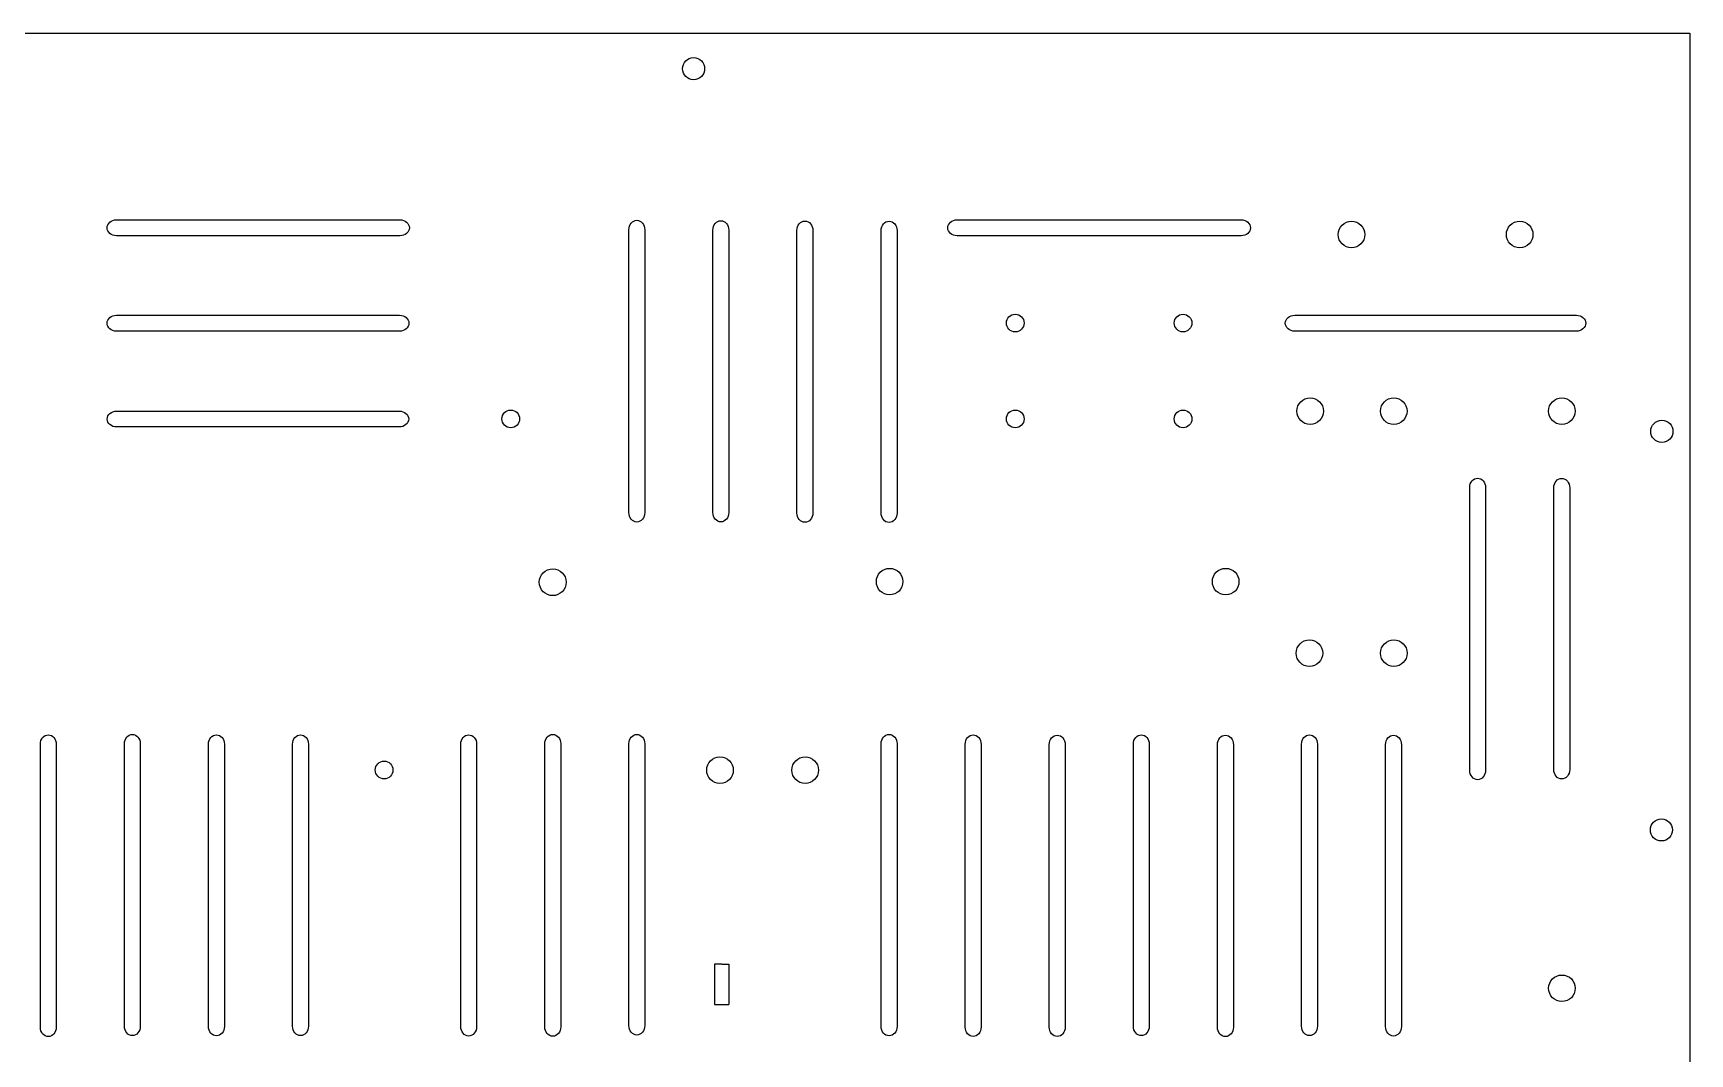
# Model space of a CAD drawing. Header units: millimetres. Extents: x 0 to 760, y 0 to 390.
# Drawn here: x 386.2 to 760, y 159.6 to 390 of the extents above; entities that cross this region are included whole.
import ezdxf

# ---------------------------------------------------------------- set-up
doc = ezdxf.new("R2010")
doc.units = ezdxf.units.MM
doc.layers.get('0').update_dxf_attribs({"linetype": 'CONTINUOUS'})

msp = doc.modelspace()

# ---------------------------------------------------------------- linework, layer by layer
at = {"color": 0}
for p, q in [((0, 390.003), (760.003, 390.003)), ((760.003, 390.003), (760.003, 0)), ((537.693, 381.974), (537.693, 381.974)), ((405.003, 347.855), (468.948, 347.855)), ((594.681, 347.854), (658.735, 347.854)), ((468.948, 344.27), (405.003, 344.27)), ((520.605, 281.769), (520.605, 345.628)), ((524.193, 345.628), (524.193, 281.769)), ((539.556, 281.791), (539.556, 345.543)), ((543.14, 345.543), (543.14, 281.791)), ((558.528, 281.703), (558.528, 345.455)), ((562.116, 345.455), (562.116, 281.703)), ((577.518, 281.676), (577.518, 345.424)), ((581.106, 345.424), (581.106, 281.676)), ((658.735, 344.268), (594.681, 344.268)), ((686.664, 344.541), (686.664, 344.541)), ((724.606, 344.539), (724.606, 344.539)), ((404.999, 326.309), (468.835, 326.309)), ((670.839, 326.309), (734.392, 326.309)), ((468.835, 322.723), (404.999, 322.723)), ((609.776, 324.557), (609.776, 324.557)), ((647.644, 324.558), (647.644, 324.558)), ((734.392, 322.723), (670.839, 322.723)), ((405.021, 304.68), (468.796, 304.68)), ((495.949, 302.922), (495.949, 302.922)), ((609.776, 302.92), (609.776, 302.92)), ((647.644, 302.922), (647.644, 302.922)), ((677.316, 304.666), (677.316, 304.666)), ((696.186, 304.666), (696.186, 304.666)), ((734.109, 304.666), (734.109, 304.666)), ((468.796, 301.094), (405.021, 301.094)), ((756.179, 300.098), (756.179, 300.098)), ((710.325, 223.603), (710.325, 287.42)), ((713.909, 287.42), (713.909, 223.603)), ((729.301, 223.756), (729.301, 287.379)), ((732.885, 287.379), (732.885, 223.756)), ((506.448, 266.055), (506.448, 266.055)), ((582.44, 266.182), (582.44, 266.182)), ((658.262, 266.18), (658.262, 266.18)), ((677.157, 250.035), (677.157, 250.035)), ((696.21, 250.035), (696.21, 250.035)), ((387.802, 165.607), (387.802, 229.476)), ((391.386, 229.476), (391.386, 165.607)), ((406.774, 165.815), (406.774, 229.569)), ((410.358, 229.569), (410.358, 165.815)), ((425.746, 165.778), (425.746, 229.482)), ((429.331, 229.482), (429.331, 165.778)), ((444.715, 165.813), (444.715, 229.483)), ((448.303, 229.483), (448.303, 165.813)), ((482.664, 165.727), (482.664, 229.481)), ((486.248, 229.481), (486.248, 165.727)), ((501.632, 165.695), (501.632, 229.564)), ((505.22, 229.564), (505.22, 165.695)), ((520.605, 165.952), (520.605, 229.573)), ((524.193, 229.573), (524.193, 165.952)), ((577.518, 165.781), (577.518, 229.567)), ((581.106, 229.567), (581.106, 165.781)), ((596.498, 165.642), (596.498, 229.478)), ((600.082, 229.478), (600.082, 165.642)), ((615.467, 165.639), (615.467, 229.392)), ((619.051, 229.392), (619.051, 165.639)), ((634.436, 165.813), (634.436, 229.482)), ((638.023, 229.482), (638.023, 165.813)), ((653.415, 165.604), (653.415, 229.392)), ((656.999, 229.392), (656.999, 165.604)), ((672.384, 165.813), (672.384, 229.483)), ((675.968, 229.483), (675.968, 165.813)), ((691.335, 165.725), (691.335, 229.395)), ((694.923, 229.395), (694.923, 165.725)), ((467.374, 223.664), (467.374, 223.664)), ((544.16, 223.625), (544.16, 223.625)), ((563.365, 223.625), (563.365, 223.625)), ((756.091, 210.141), (756.091, 210.141)), ((734.138, 174.383), (734.138, 174.383))]:
    msp.add_line(p, q, dxfattribs=at)
at = {"linetype": 'ByBlock'}
for p, q in [((541.5455, 179.8623), (539.9555, 179.8623)), ((539.9555, 179.8623), (539.9555, 175.2923)), ((541.5455, 179.8623), (543.1355, 179.8623)), ((543.1355, 179.8623), (543.1355, 175.2923)), ((539.9555, 175.2923), (539.9555, 170.7223)), ((543.1355, 175.2923), (543.1355, 170.7223)), ((539.9555, 170.7223), (543.1355, 170.7223))]:
    msp.add_line(p, q, dxfattribs=at)
at = {"color": 0}
for points in [[(532.694, 381.974), (532.694, 383.353), (533.813, 384.471), (535.196, 384.471)], [(535.196, 379.472), (533.813, 379.472), (532.694, 380.591), (532.694, 381.974)], [(535.196, 384.471), (536.575, 384.471), (537.693, 383.353), (537.693, 381.974)], [(537.693, 381.974), (537.693, 380.591), (536.575, 379.472), (535.196, 379.472)], [(402.872, 346.063), (402.872, 347.053), (403.825, 347.855), (405.003, 347.855)], [(468.948, 347.855), (470.126, 347.855), (471.075, 347.053), (471.075, 346.063)], [(520.605, 345.628), (520.605, 346.803), (521.409, 347.755), (522.397, 347.755)], [(522.397, 347.755), (523.388, 347.755), (524.193, 346.803), (524.193, 345.628)], [(539.556, 345.543), (539.556, 346.716), (540.36, 347.667), (541.348, 347.667)], [(541.348, 347.667), (542.339, 347.667), (543.14, 346.716), (543.14, 345.543)], [(592.547, 346.061), (592.547, 347.052), (593.499, 347.854), (594.681, 347.854)], [(658.735, 347.854), (659.91, 347.854), (660.869, 347.052), (660.869, 346.061)], [(405.003, 344.27), (403.825, 344.27), (402.872, 345.075), (402.872, 346.063)], [(471.075, 346.063), (471.075, 345.075), (470.126, 344.271), (468.948, 344.27)], [(558.528, 345.455), (558.528, 346.627), (559.333, 347.579), (560.32, 347.579)], [(560.32, 347.579), (561.312, 347.579), (562.116, 346.627), (562.116, 345.455)], [(577.518, 345.424), (577.518, 346.597), (578.323, 347.548), (579.311, 347.548)], [(579.311, 347.548), (580.305, 347.548), (581.106, 346.597), (581.106, 345.424)], [(594.681, 344.268), (593.499, 344.268), (592.547, 345.073), (592.547, 346.061)], [(660.869, 346.061), (660.869, 345.073), (659.91, 344.27), (658.735, 344.268)], [(680.667, 344.541), (680.667, 346.198), (682.008, 347.541), (683.666, 347.541)], [(683.666, 341.541), (682.008, 341.541), (680.667, 342.885), (680.667, 344.541)], [(683.666, 347.541), (685.32, 347.541), (686.664, 346.198), (686.664, 344.541)], [(686.664, 344.541), (686.664, 342.885), (685.32, 341.541), (683.666, 341.541)], [(718.601, 344.539), (718.601, 346.196), (719.945, 347.54), (721.603, 347.54)], [(721.603, 341.54), (719.945, 341.54), (718.601, 342.882), (718.601, 344.539)], [(721.603, 347.54), (723.261, 347.54), (724.606, 346.196), (724.606, 344.539)], [(724.606, 344.539), (724.606, 342.882), (723.261, 341.54), (721.603, 341.54)], [(402.872, 324.514), (402.872, 325.504), (403.825, 326.309), (404.999, 326.309)], [(468.835, 326.309), (470.009, 326.309), (470.958, 325.505), (470.958, 324.514)], [(605.776, 324.557), (605.776, 325.662), (606.672, 326.558), (607.776, 326.558)], [(607.776, 326.558), (608.88, 326.558), (609.776, 325.662), (609.776, 324.557)], [(643.643, 324.558), (643.643, 325.664), (644.539, 326.558), (645.643, 326.558)], [(645.643, 326.558), (646.748, 326.558), (647.644, 325.664), (647.644, 324.558)], [(668.722, 324.516), (668.722, 325.505), (669.671, 326.309), (670.839, 326.309)], [(734.392, 326.309), (735.563, 326.309), (736.508, 325.506), (736.508, 324.516)], [(404.999, 322.723), (403.825, 322.723), (402.872, 323.525), (402.872, 324.514)], [(470.958, 324.514), (470.958, 323.525), (470.009, 322.723), (468.835, 322.723)], [(607.776, 322.557), (606.672, 322.557), (605.776, 323.453), (605.776, 324.557)], [(609.776, 324.557), (609.776, 323.453), (608.88, 322.557), (607.776, 322.557)], [(645.643, 322.559), (644.539, 322.559), (643.643, 323.453), (643.643, 324.558)], [(647.644, 324.558), (647.644, 323.453), (646.748, 322.559), (645.643, 322.559)], [(670.839, 322.723), (669.671, 322.723), (668.722, 323.526), (668.722, 324.516)], [(736.508, 324.516), (736.508, 323.526), (735.563, 322.723), (734.392, 322.723)], [(671.315, 304.666), (671.315, 306.324), (672.655, 307.666), (674.314, 307.666)], [(674.314, 307.666), (675.972, 307.666), (677.316, 306.324), (677.316, 304.666)], [(690.185, 304.666), (690.185, 306.323), (691.533, 307.666), (693.187, 307.666)], [(693.187, 307.666), (694.845, 307.666), (696.186, 306.323), (696.186, 304.666)], [(728.109, 304.666), (728.109, 306.323), (729.453, 307.666), (731.111, 307.666)], [(731.111, 307.666), (732.769, 307.666), (734.109, 306.323), (734.109, 304.666)], [(402.897, 302.887), (402.897, 303.877), (403.849, 304.68), (405.021, 304.68)], [(405.021, 301.094), (403.849, 301.094), (402.897, 301.897), (402.897, 302.887)], [(468.796, 304.68), (469.967, 304.68), (470.916, 303.878), (470.916, 302.887)], [(470.916, 302.887), (470.916, 301.897), (469.967, 301.094), (468.796, 301.094)], [(491.949, 302.922), (491.949, 304.027), (492.845, 304.921), (493.949, 304.921)], [(493.949, 300.922), (492.845, 300.922), (491.949, 301.818), (491.949, 302.922)], [(493.949, 304.921), (495.053, 304.921), (495.949, 304.027), (495.949, 302.922)], [(495.949, 302.922), (495.949, 301.818), (495.053, 300.922), (493.949, 300.922)], [(605.776, 302.92), (605.776, 304.026), (606.672, 304.921), (607.776, 304.921)], [(607.776, 300.921), (606.672, 300.921), (605.776, 301.817), (605.776, 302.92)], [(607.776, 304.921), (608.88, 304.921), (609.776, 304.026), (609.776, 302.92)], [(609.776, 302.92), (609.776, 301.817), (608.88, 300.921), (607.776, 300.921)], [(643.643, 302.922), (643.643, 304.026), (644.539, 304.921), (645.643, 304.921)], [(645.643, 300.922), (644.539, 300.922), (643.643, 301.817), (643.643, 302.922)], [(645.643, 304.921), (646.748, 304.921), (647.644, 304.026), (647.644, 302.922)], [(647.644, 302.922), (647.644, 301.817), (646.748, 300.922), (645.643, 300.922)], [(674.314, 301.666), (672.655, 301.666), (671.315, 303.01), (671.315, 304.666)], [(677.316, 304.666), (677.316, 303.01), (675.972, 301.666), (674.314, 301.666)], [(693.187, 301.666), (691.533, 301.666), (690.185, 303.01), (690.185, 304.666)], [(696.186, 304.666), (696.186, 303.01), (694.845, 301.666), (693.187, 301.666)], [(731.111, 301.666), (729.453, 301.666), (728.109, 303.009), (728.109, 304.666)], [(734.109, 304.666), (734.109, 303.009), (732.769, 301.666), (731.111, 301.666)], [(751.177, 300.098), (751.177, 301.479), (752.299, 302.598), (753.678, 302.598)], [(753.678, 297.598), (752.299, 297.598), (751.177, 298.717), (751.177, 300.098)], [(753.678, 302.598), (755.061, 302.598), (756.179, 301.479), (756.179, 300.098)], [(756.179, 300.098), (756.179, 298.717), (755.061, 297.598), (753.678, 297.598)], [(710.325, 287.42), (710.325, 288.595), (711.126, 289.545), (712.117, 289.545)], [(712.117, 289.545), (713.109, 289.545), (713.909, 288.595), (713.909, 287.42)], [(729.301, 287.379), (729.301, 288.551), (730.102, 289.498), (731.09, 289.498)], [(731.09, 289.498), (732.081, 289.498), (732.885, 288.551), (732.885, 287.379)], [(522.397, 279.643), (521.409, 279.643), (520.605, 280.595), (520.605, 281.769)], [(524.193, 281.769), (524.193, 280.595), (523.388, 279.643), (522.397, 279.643)], [(541.348, 279.669), (540.36, 279.669), (539.556, 280.618), (539.556, 281.791)], [(543.14, 281.791), (543.14, 280.618), (542.339, 279.669), (541.348, 279.669)], [(560.32, 279.581), (559.333, 279.581), (558.528, 280.53), (558.528, 281.703)], [(562.116, 281.703), (562.116, 280.53), (561.312, 279.581), (560.32, 279.581)], [(579.311, 279.553), (578.323, 279.553), (577.518, 280.504), (577.518, 281.676)], [(581.106, 281.676), (581.106, 280.504), (580.305, 279.553), (579.311, 279.553)], [(576.439, 266.182), (576.439, 267.839), (577.783, 269.182), (579.438, 269.182)], [(579.438, 269.182), (581.096, 269.182), (582.44, 267.839), (582.44, 266.182)], [(652.261, 266.18), (652.261, 267.838), (653.605, 269.18), (655.264, 269.18)], [(655.264, 269.18), (656.922, 269.18), (658.262, 267.838), (658.262, 266.18)], [(500.387, 266.055), (500.387, 267.728), (501.745, 269.085), (503.417, 269.085)], [(503.417, 263.028), (501.745, 263.028), (500.387, 264.382), (500.387, 266.055)], [(503.417, 269.085), (505.093, 269.085), (506.448, 267.728), (506.448, 266.055)], [(506.448, 266.055), (506.448, 264.382), (505.093, 263.028), (503.417, 263.028)], [(579.438, 263.182), (577.783, 263.182), (576.439, 264.525), (576.439, 266.182)], [(582.44, 266.182), (582.44, 264.525), (581.096, 263.182), (579.438, 263.182)], [(655.264, 263.182), (653.605, 263.182), (652.261, 264.524), (652.261, 266.18)], [(658.262, 266.18), (658.262, 264.524), (656.922, 263.182), (655.264, 263.182)], [(671.16, 250.035), (671.16, 251.692), (672.5, 253.036), (674.158, 253.036)], [(674.158, 253.036), (675.816, 253.036), (677.157, 251.692), (677.157, 250.035)], [(690.21, 250.035), (690.21, 251.692), (691.554, 253.036), (693.212, 253.036)], [(693.212, 253.036), (694.866, 253.036), (696.21, 251.692), (696.21, 250.035)], [(674.158, 247.035), (672.5, 247.035), (671.16, 248.379), (671.16, 250.035)], [(677.157, 250.035), (677.157, 248.379), (675.816, 247.035), (674.158, 247.035)], [(693.212, 247.035), (691.554, 247.035), (690.21, 248.379), (690.21, 250.035)], [(696.21, 250.035), (696.21, 248.379), (694.866, 247.035), (693.212, 247.035)], [(387.802, 229.476), (387.802, 230.651), (388.602, 231.603), (389.594, 231.603)], [(389.594, 231.603), (390.585, 231.603), (391.386, 230.651), (391.386, 229.476)], [(406.774, 229.569), (406.774, 230.74), (407.578, 231.691), (408.566, 231.691)], [(408.566, 231.691), (409.557, 231.691), (410.358, 230.74), (410.358, 229.569)], [(425.746, 229.482), (425.746, 230.652), (426.547, 231.603), (427.538, 231.603)], [(427.538, 231.603), (428.53, 231.603), (429.331, 230.652), (429.331, 229.482)], [(444.715, 229.483), (444.715, 230.653), (445.52, 231.603), (446.511, 231.603)], [(446.511, 231.603), (447.502, 231.603), (448.303, 230.653), (448.303, 229.483)], [(482.664, 229.481), (482.664, 230.652), (483.464, 231.603), (484.456, 231.603)], [(484.456, 231.603), (485.443, 231.603), (486.248, 230.652), (486.248, 229.481)], [(501.632, 229.564), (501.632, 230.739), (502.437, 231.691), (503.428, 231.691)], [(503.428, 231.691), (504.416, 231.691), (505.22, 230.739), (505.22, 229.564)], [(520.605, 229.573), (520.605, 230.741), (521.409, 231.691), (522.397, 231.691)], [(522.397, 231.691), (523.388, 231.691), (524.193, 230.741), (524.193, 229.573)], [(577.518, 229.567), (577.518, 230.739), (578.323, 231.691), (579.311, 231.691)], [(579.311, 231.691), (580.305, 231.691), (581.106, 230.739), (581.106, 229.567)], [(596.498, 229.478), (596.498, 230.651), (597.299, 231.604), (598.29, 231.604)], [(598.29, 231.604), (599.281, 231.604), (600.082, 230.651), (600.082, 229.478)], [(615.467, 229.392), (615.467, 230.564), (616.268, 231.515), (617.259, 231.515)], [(617.259, 231.515), (618.247, 231.515), (619.051, 230.564), (619.051, 229.392)], [(634.436, 229.482), (634.436, 230.652), (635.24, 231.601), (636.224, 231.601)], [(636.224, 231.601), (637.219, 231.601), (638.023, 230.652), (638.023, 229.482)], [(653.415, 229.392), (653.415, 230.564), (654.216, 231.516), (655.204, 231.516)], [(655.204, 231.516), (656.195, 231.516), (656.999, 230.564), (656.999, 229.392)], [(672.384, 229.483), (672.384, 230.653), (673.185, 231.603), (674.176, 231.603)], [(674.176, 231.603), (675.164, 231.603), (675.968, 230.653), (675.968, 229.483)], [(691.335, 229.395), (691.335, 230.565), (692.136, 231.516), (693.131, 231.516)], [(693.131, 231.516), (694.115, 231.516), (694.923, 230.565), (694.923, 229.395)], [(463.374, 223.664), (463.374, 224.769), (464.27, 225.665), (465.374, 225.665)], [(465.374, 225.665), (466.478, 225.665), (467.374, 224.769), (467.374, 223.664)], [(538.159, 223.625), (538.159, 225.283), (539.503, 226.625), (541.161, 226.625)], [(541.161, 226.625), (542.819, 226.625), (544.16, 225.283), (544.16, 223.625)], [(557.368, 223.625), (557.368, 225.283), (558.708, 226.625), (560.366, 226.625)], [(560.366, 226.625), (562.024, 226.625), (563.365, 225.283), (563.365, 223.625)], [(465.374, 221.664), (464.27, 221.664), (463.374, 222.56), (463.374, 223.664)], [(467.374, 223.664), (467.374, 222.56), (466.478, 221.664), (465.374, 221.664)], [(541.161, 220.625), (539.503, 220.625), (538.159, 221.969), (538.159, 223.625)], [(544.16, 223.625), (544.16, 221.969), (542.819, 220.625), (541.161, 220.625)], [(560.366, 220.625), (558.708, 220.625), (557.368, 221.969), (557.368, 223.625)], [(563.365, 223.625), (563.365, 221.969), (562.024, 220.625), (560.366, 220.625)], [(712.117, 221.478), (711.126, 221.478), (710.325, 222.426), (710.325, 223.603)], [(713.909, 223.603), (713.909, 222.426), (713.109, 221.478), (712.117, 221.478)], [(731.09, 221.637), (730.102, 221.637), (729.301, 222.583), (729.301, 223.756)], [(732.885, 223.756), (732.885, 222.583), (732.081, 221.637), (731.09, 221.637)], [(751.092, 210.141), (751.092, 211.521), (752.21, 212.641), (753.593, 212.641)], [(753.593, 207.64), (752.21, 207.64), (751.092, 208.76), (751.092, 210.141)], [(753.593, 212.641), (754.976, 212.641), (756.091, 211.521), (756.091, 210.141)], [(756.091, 210.141), (756.091, 208.76), (754.976, 207.64), (753.593, 207.64)], [(728.14, 174.383), (728.14, 176.039), (729.481, 177.381), (731.139, 177.381)], [(731.139, 177.381), (732.794, 177.381), (734.138, 176.039), (734.138, 174.383)], [(731.139, 171.383), (729.481, 171.383), (728.14, 172.725), (728.14, 174.383)], [(734.138, 174.383), (734.138, 172.725), (732.794, 171.383), (731.139, 171.383)], [(389.594, 163.481), (388.602, 163.481), (387.802, 164.431), (387.802, 165.607)], [(391.386, 165.607), (391.386, 164.431), (390.585, 163.481), (389.594, 163.481)], [(408.566, 163.693), (407.578, 163.693), (406.774, 164.642), (406.774, 165.815)], [(410.358, 165.815), (410.358, 164.642), (409.557, 163.693), (408.566, 163.693)], [(427.538, 163.657), (426.547, 163.657), (425.746, 164.607), (425.746, 165.778)], [(429.331, 165.778), (429.331, 164.607), (428.53, 163.657), (427.538, 163.657)], [(446.511, 163.693), (445.52, 163.693), (444.715, 164.641), (444.715, 165.813)], [(448.303, 165.813), (448.303, 164.641), (447.502, 163.693), (446.511, 163.693)], [(484.456, 163.605), (483.464, 163.605), (482.664, 164.554), (482.664, 165.727)], [(486.248, 165.727), (486.248, 164.554), (485.443, 163.605), (484.456, 163.605)], [(503.428, 163.569), (502.437, 163.569), (501.632, 164.52), (501.632, 165.695)], [(505.22, 165.695), (505.22, 164.52), (504.416, 163.569), (503.428, 163.569)], [(522.397, 163.834), (521.409, 163.834), (520.605, 164.782), (520.605, 165.952)], [(524.193, 165.952), (524.193, 164.782), (523.388, 163.834), (522.397, 163.834)], [(579.311, 163.657), (578.323, 163.657), (577.518, 164.607), (577.518, 165.781)], [(581.106, 165.781), (581.106, 164.607), (580.305, 163.657), (579.311, 163.657)], [(598.29, 163.518), (597.299, 163.518), (596.498, 164.467), (596.498, 165.642)], [(600.082, 165.642), (600.082, 164.467), (599.281, 163.518), (598.29, 163.518)], [(617.259, 163.517), (616.268, 163.517), (615.467, 164.466), (615.467, 165.639)], [(619.051, 165.639), (619.051, 164.466), (618.247, 163.517), (617.259, 163.517)], [(636.224, 163.693), (635.24, 163.693), (634.436, 164.641), (634.436, 165.813)], [(638.023, 165.813), (638.023, 164.641), (637.219, 163.693), (636.224, 163.693)], [(655.204, 163.482), (654.216, 163.482), (653.415, 164.431), (653.415, 165.604)], [(656.999, 165.604), (656.999, 164.431), (656.195, 163.482), (655.204, 163.482)], [(674.176, 163.693), (673.185, 163.693), (672.384, 164.641), (672.384, 165.813)], [(675.968, 165.813), (675.968, 164.641), (675.164, 163.693), (674.176, 163.693)], [(693.131, 163.606), (692.136, 163.606), (691.335, 164.554), (691.335, 165.725)], [(694.923, 165.725), (694.923, 164.554), (694.115, 163.606), (693.131, 163.606)]]:
    msp.add_open_spline(points, degree=3, dxfattribs=at)

doc.saveas('drawing.dxf')
